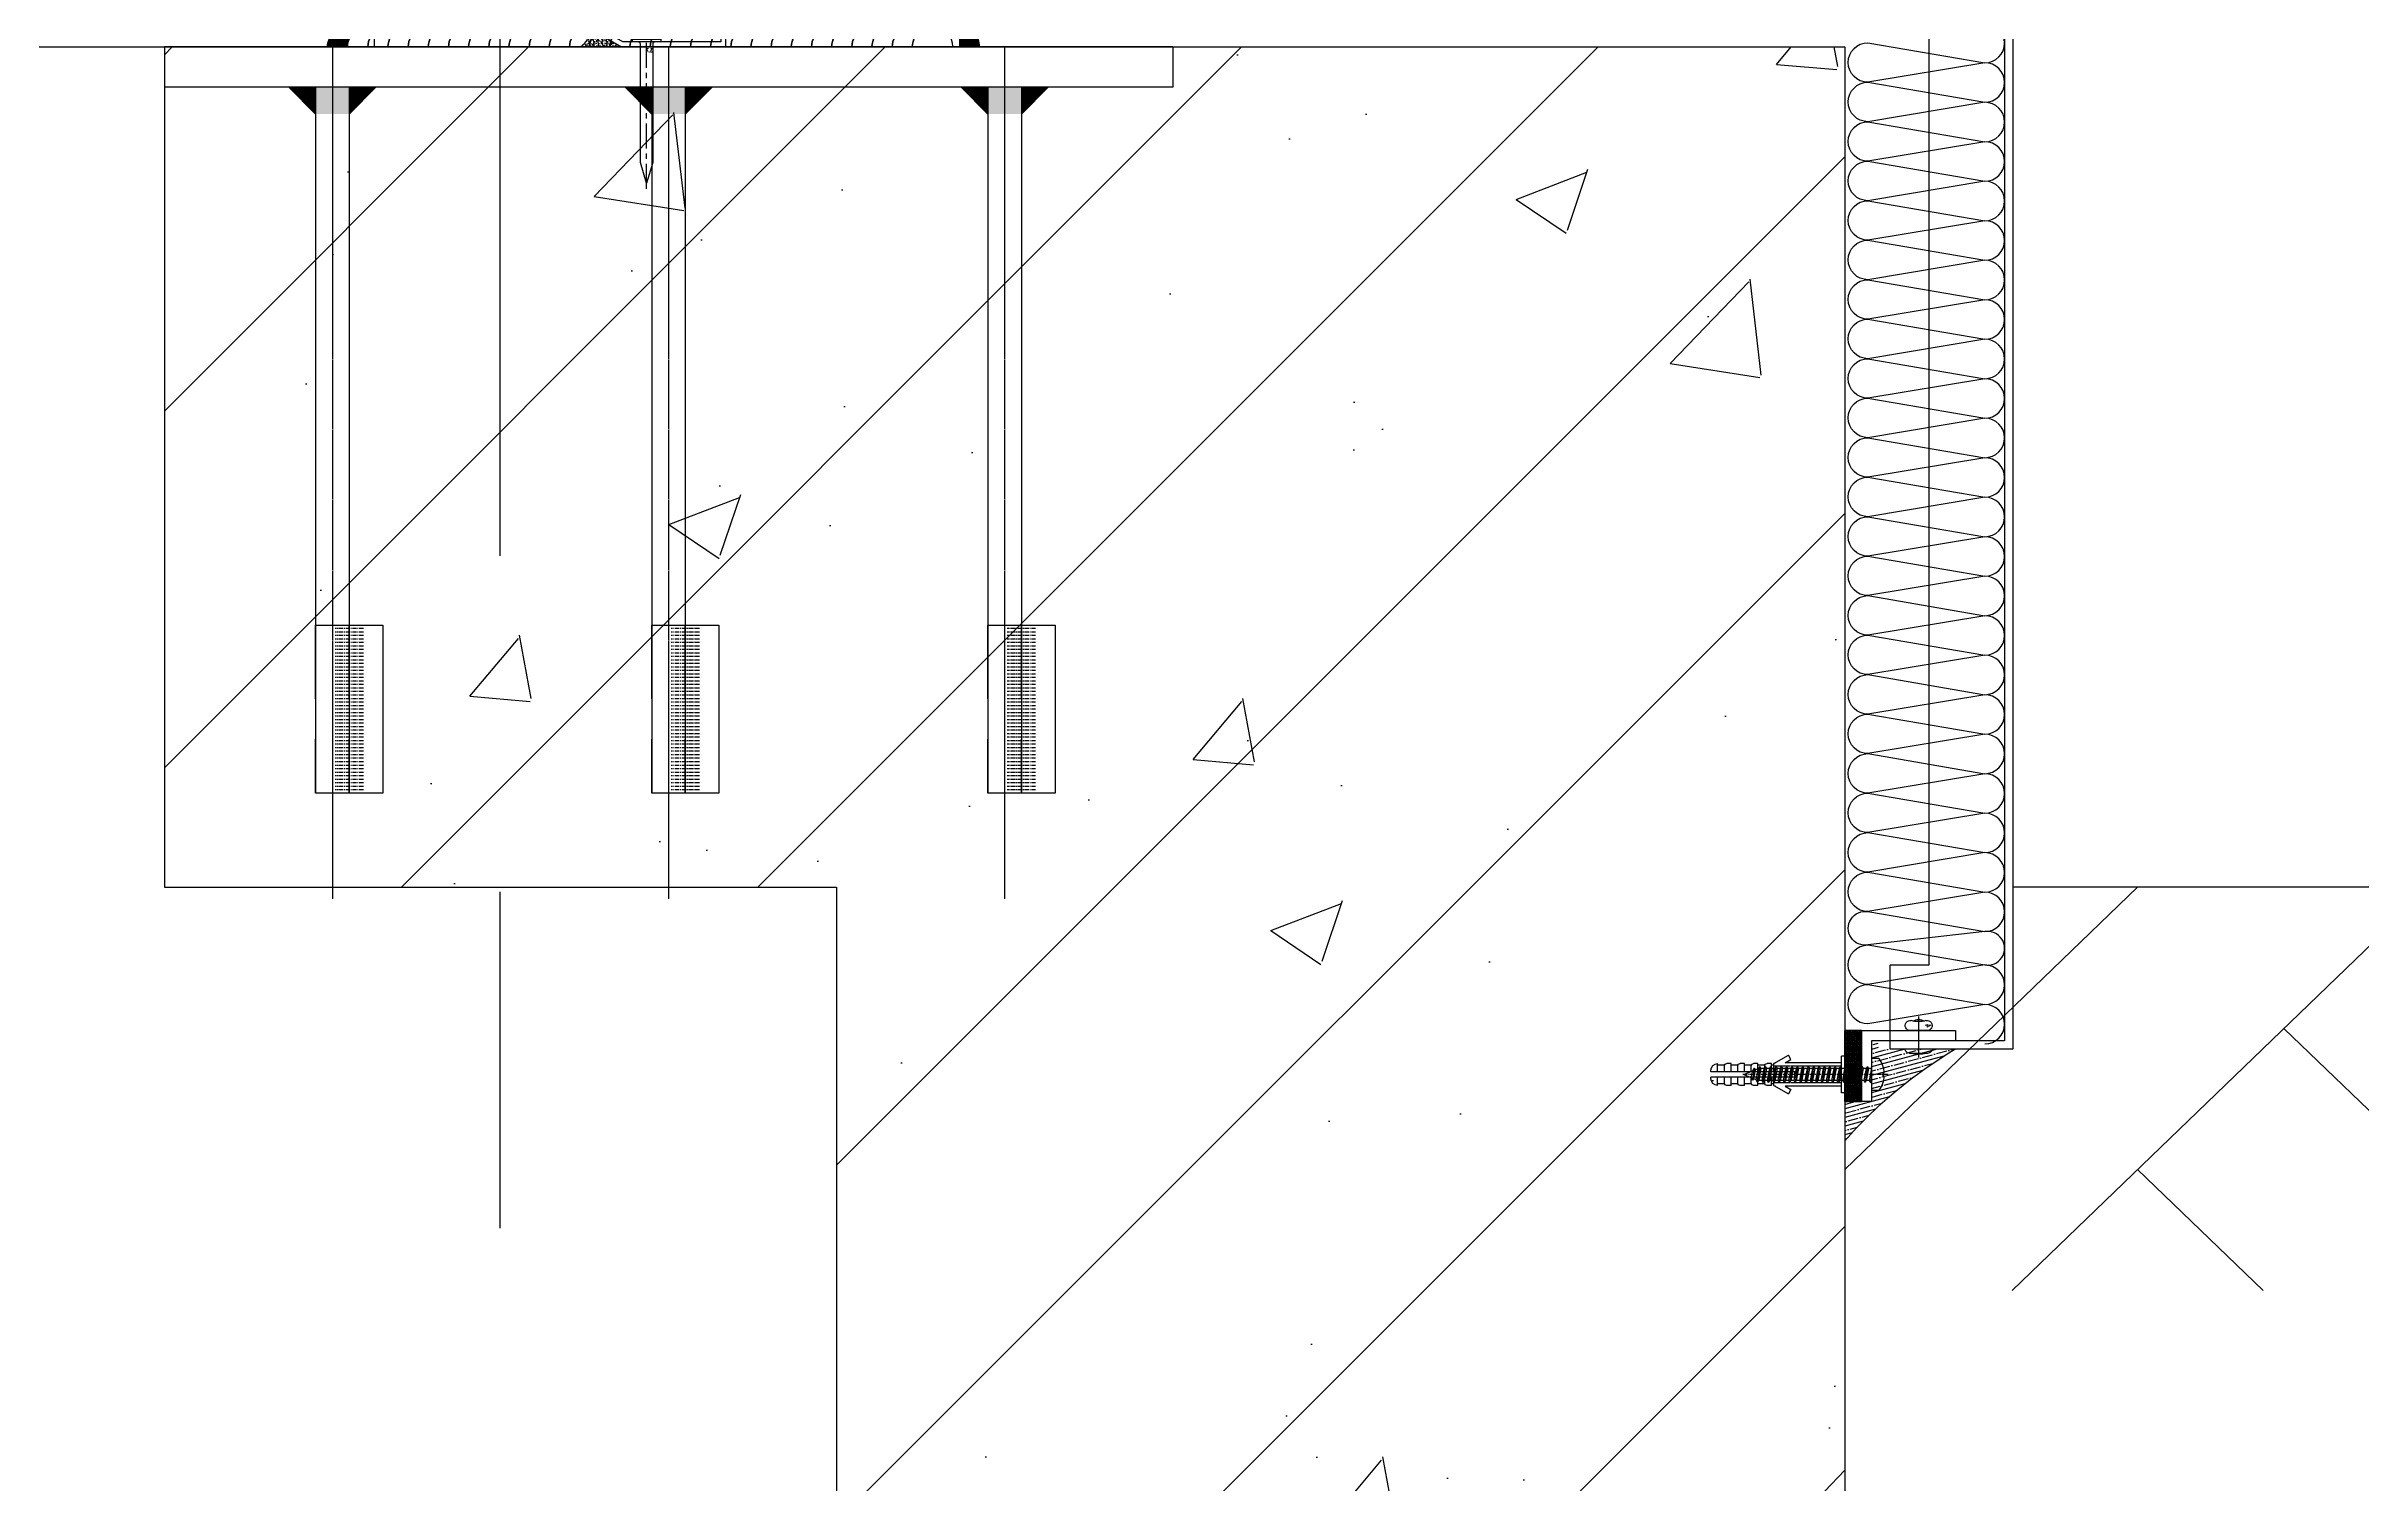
# Model space of a CAD drawing. Extents: x 220580 to 2027826, y -309201 to 71987.
# Drawn here: x 323368 to 324057, y -165757 to -165329 of the extents above; entities that cross this region are included whole.
import ezdxf
from ezdxf.enums import TextEntityAlignment as Align

# ---------------------------------------------------------------- set-up
doc = ezdxf.new("R2010")
doc.units = 0
for name, pattern in [('CENTER', [2, 1.25, -0.25, 0.25, -0.25]), ('ZN-CENTER', [2, 1.25, -0.25, 0.25, -0.25]), ('ZN-DASH', [0.35, 0.25, -0.1])]:
    doc.linetypes.add(name, pattern=pattern)
for name, color, linetype in [('!ZN1-填充-8', 8, 'Continuous'), ('!ZN1-文字-7', 7, 'Continuous'), ('!ZN3-玻璃幕墙-4', 4, 'Continuous'), ('!ZN3-铝板幕墙-3', 3, 'Continuous'), ('!ZN4-辅助材料-1', 1, 'Continuous'), ('!ZN4-配件-11', 11, 'Continuous'), ('!ZN5-钢材投影-40', 40, 'Continuous'), ('!ZN5-铝材投影-112', 112, 'Continuous'), ('!ZN6-虚线-8', 8, 'ZN-DASH'), ('!ZN6-轴线-1', 1, 'ZN-CENTER'), ('1 轴线 辅助线', 1, 'CENTER'), ('20剖面图$0$A-HATCH-2', 251, 'Continuous'), ('20剖面图$0$A-SFCE', 30, 'Continuous'), ('20剖面图$0$AS-COLN', 6, 'Continuous'), ('20剖面图$0$AS-WALL', 40, 'Continuous'), ('20剖面图$0$PUB_HATCH', 8, 'Continuous'), ('2钢材断面', 2, 'Continuous'), ('40钢材投影', 40, 'Continuous'), ('ALT_CEN-0-30', 1, 'CENTER'), ('DIM', 173, 'Continuous'), ('Fill', 8, 'Continuous'), ('焊缝', 8, 'Continuous')]:
    doc.layers.add(name, color=color, linetype=linetype)
doc.styles.add('DHTEXT-1', font='ROMANS.shx', dxfattribs={"width": 0.7, "bigfont": 'CHINESE.shx'})
doc.styles.add('FS', font='simplex.shx', dxfattribs={"width": 0.7, "height": 5, "bigfont": 'TSSDCHN.SHX'})
doc.dimstyles.new('ZN200', dxfattribs={"dimscale": 200, "dimtxt": 2.5, "dimasz": 1.5, "dimexe": 1, "dimexo": 2, "dimgap": 0.9, "dimtad": 1, "dimdec": 0, "dimdsep": 46, "dimtxsty": 'DHTEXT-1', "dimblk": 'ARCHTICK', "dimcen": 2.5, "dimclrd": 173, "dimclre": 173, "dimclrt": 7, "dimazin": 2, "dimtfac": 1, "dimtdec": 0, "dimtix": 1, "dimtmove": 2, "dimatfit": 3, "dimfxl": 0, "dimtolj": 1, "dimtzin": 0, "dimarcsym": 0})

# ---------------------------------------------------------------- blocks, each defined once
blk = doc.blocks.new('20剖面图$0$$LinePat$素土夯实')
at = {"color": 0}
for p, q in [((0, -210), (210, 0)), ((120, -300), (420, 0)), ((420, 0), (607.5, -187.5)), ((495, -300), (795, 0)), ((615, 0), (705, -90)), ((315, -105), (502.5, -292.5)), ((210, -210), (300, -300)), ((705, -300), (795, -210))]:
    blk.add_line(p, q, dxfattribs=at)
blk = doc.blocks.new('20240319170557')
at = {"layer": '!ZN1-填充-8'}
h = blk.add_hatch(color=252, dxfattribs=at)
h.dxf.hatch_style = 1
h.paths.add_polyline_path([(-105, 114.74), (-112.94, 114.74), (-105, 106.73)])
h = blk.add_hatch(color=252, dxfattribs=at)
h.dxf.hatch_style = 1
h.paths.add_polyline_path([(-95, 106.73), (-105, 106.73), (-105, 114.74), (-95, 114.74)])
h = blk.add_hatch(color=252, dxfattribs=at)
h.dxf.hatch_style = 1
h.paths.add_polyline_path([(-95, 114.74), (-87.06, 114.74), (-95, 106.73)])
h = blk.add_hatch(color=252, dxfattribs=at)
h.dxf.hatch_style = 1
h.paths.add_polyline_path([(-5, 114.74), (-12.94, 114.74), (-5, 106.73)])
h = blk.add_hatch(color=252, dxfattribs=at)
h.dxf.hatch_style = 1
h.paths.add_polyline_path([(5, 106.73), (-5, 106.73), (-5, 114.74), (5, 114.74)])
h = blk.add_hatch(color=252, dxfattribs=at)
h.dxf.hatch_style = 1
h.paths.add_polyline_path([(5, 114.74), (12.94, 114.74), (5, 106.73)])
h = blk.add_hatch(color=252, dxfattribs=at)
h.dxf.hatch_style = 1
h.paths.add_polyline_path([(95, 114.74), (87.06, 114.74), (95, 106.73)])
h = blk.add_hatch(color=252, dxfattribs=at)
h.dxf.hatch_style = 1
h.paths.add_polyline_path([(105, 106.73), (95, 106.73), (95, 114.74), (105, 114.74)])
h = blk.add_hatch(color=252, dxfattribs=at)
h.dxf.hatch_style = 1
h.paths.add_polyline_path([(105, 114.74), (112.94, 114.74), (105, 106.73)])
at = {"color": 8}
for p, q in [((-90.79, -46.3), (-99.21, -46.3)), ((-90.79, -47.34), (-99.21, -47.34)), ((9.21, -46.3), (0.79, -46.3)), ((9.21, -47.34), (0.79, -47.34)), ((109.21, -46.3), (100.79, -46.3)), ((109.21, -47.34), (100.79, -47.34)), ((-90.79, -48.38), (-99.21, -48.38)), ((-90.79, -49.43), (-99.21, -49.43)), ((-90.79, -50.47), (-99.21, -50.47)), ((-90.79, -51.51), (-99.21, -51.51)), ((-90.79, -51.51), (-99.21, -51.51)), ((-90.79, -52.56), (-99.21, -52.56)), ((-90.79, -53.6), (-99.21, -53.6)), ((-90.79, -54.64), (-99.21, -54.64)), ((9.21, -48.38), (0.79, -48.38)), ((9.21, -49.43), (0.79, -49.43)), ((9.21, -50.47), (0.79, -50.47)), ((9.21, -51.51), (0.79, -51.51)), ((9.21, -51.51), (0.79, -51.51)), ((9.21, -52.56), (0.79, -52.56)), ((9.21, -53.6), (0.79, -53.6)), ((9.21, -54.64), (0.79, -54.64)), ((109.21, -48.38), (100.79, -48.38)), ((109.21, -49.43), (100.79, -49.43)), ((109.21, -50.47), (100.79, -50.47)), ((109.21, -51.51), (100.79, -51.51)), ((109.21, -51.51), (100.79, -51.51)), ((109.21, -52.56), (100.79, -52.56)), ((109.21, -53.6), (100.79, -53.6)), ((109.21, -54.64), (100.79, -54.64)), ((-90.79, -55.69), (-99.21, -55.69)), ((-90.79, -56.73), (-99.21, -56.73)), ((-90.79, -57.78), (-99.21, -57.78)), ((-90.79, -58.82), (-99.21, -58.82)), ((-90.79, -59.86), (-99.21, -59.86)), ((-90.79, -60.91), (-99.21, -60.91)), ((-90.79, -61.95), (-99.21, -61.95)), ((-90.79, -61.95), (-99.21, -61.95)), ((9.21, -55.69), (0.79, -55.69)), ((9.21, -56.73), (0.79, -56.73)), ((9.21, -57.78), (0.79, -57.78)), ((9.21, -58.82), (0.79, -58.82)), ((9.21, -59.86), (0.79, -59.86)), ((9.21, -60.91), (0.79, -60.91)), ((9.21, -61.95), (0.79, -61.95)), ((9.21, -61.95), (0.79, -61.95)), ((109.21, -55.69), (100.79, -55.69)), ((109.21, -56.73), (100.79, -56.73)), ((109.21, -57.78), (100.79, -57.78)), ((109.21, -58.82), (100.79, -58.82)), ((109.21, -59.86), (100.79, -59.86)), ((109.21, -60.91), (100.79, -60.91)), ((109.21, -61.95), (100.79, -61.95)), ((109.21, -61.95), (100.79, -61.95)), ((-90.79, -62.99), (-99.21, -62.99)), ((-90.79, -64.04), (-99.21, -64.04)), ((-90.79, -65.08), (-99.21, -65.08)), ((-90.79, -66.12), (-99.21, -66.12)), ((-90.79, -67.17), (-99.21, -67.17)), ((-90.79, -68.21), (-99.21, -68.21)), ((9.21, -62.99), (0.79, -62.99)), ((9.21, -64.04), (0.79, -64.04)), ((9.21, -65.08), (0.79, -65.08)), ((9.21, -66.12), (0.79, -66.12)), ((9.21, -67.17), (0.79, -67.17)), ((9.21, -68.21), (0.79, -68.21)), ((109.21, -62.99), (100.79, -62.99)), ((109.21, -64.04), (100.79, -64.04)), ((109.21, -65.08), (100.79, -65.08)), ((109.21, -66.12), (100.79, -66.12)), ((109.21, -67.17), (100.79, -67.17)), ((109.21, -68.21), (100.79, -68.21)), ((-90.79, -69.26), (-99.21, -69.26)), ((-90.79, -70.3), (-99.21, -70.3)), ((-90.79, -71.34), (-99.21, -71.34)), ((-90.79, -72.39), (-99.21, -72.39)), ((-90.79, -73.43), (-99.21, -73.43)), ((-90.79, -74.47), (-99.21, -74.47)), ((-90.79, -75.52), (-99.21, -75.52)), ((9.21, -69.26), (0.79, -69.26)), ((9.21, -70.3), (0.79, -70.3)), ((9.21, -71.34), (0.79, -71.34)), ((9.21, -72.39), (0.79, -72.39)), ((9.21, -73.43), (0.79, -73.43)), ((9.21, -74.47), (0.79, -74.47)), ((9.21, -75.52), (0.79, -75.52)), ((109.21, -69.26), (100.79, -69.26)), ((109.21, -70.3), (100.79, -70.3)), ((109.21, -71.34), (100.79, -71.34)), ((109.21, -72.39), (100.79, -72.39)), ((109.21, -73.43), (100.79, -73.43)), ((109.21, -74.47), (100.79, -74.47)), ((109.21, -75.52), (100.79, -75.52)), ((-90.79, -76.56), (-99.21, -76.56)), ((-90.79, -77.61), (-99.21, -77.61)), ((-90.79, -78.65), (-99.21, -78.65)), ((-90.79, -79.69), (-99.21, -79.69)), ((-90.79, -80.74), (-99.21, -80.74)), ((-90.79, -81.78), (-99.21, -81.78)), ((9.21, -76.56), (0.79, -76.56)), ((9.21, -77.61), (0.79, -77.61)), ((9.21, -78.65), (0.79, -78.65)), ((9.21, -79.69), (0.79, -79.69)), ((9.21, -80.74), (0.79, -80.74)), ((9.21, -81.78), (0.79, -81.78)), ((109.21, -76.56), (100.79, -76.56)), ((109.21, -77.61), (100.79, -77.61)), ((109.21, -78.65), (100.79, -78.65)), ((109.21, -79.69), (100.79, -79.69)), ((109.21, -80.74), (100.79, -80.74)), ((109.21, -81.78), (100.79, -81.78)), ((-90.79, -82.82), (-99.21, -82.82)), ((-90.79, -83.87), (-99.21, -83.87)), ((-90.79, -84.91), (-99.21, -84.91)), ((-90.79, -85.95), (-99.21, -85.95)), ((-90.79, -87), (-99.21, -87)), ((-90.79, -88.04), (-99.21, -88.04)), ((-90.79, -89.09), (-99.21, -89.09)), ((9.21, -82.82), (0.79, -82.82)), ((9.21, -83.87), (0.79, -83.87)), ((9.21, -84.91), (0.79, -84.91)), ((9.21, -85.95), (0.79, -85.95)), ((9.21, -87), (0.79, -87)), ((9.21, -88.04), (0.79, -88.04)), ((9.21, -89.09), (0.79, -89.09)), ((109.21, -82.82), (100.79, -82.82)), ((109.21, -83.87), (100.79, -83.87)), ((109.21, -84.91), (100.79, -84.91)), ((109.21, -85.95), (100.79, -85.95)), ((109.21, -87), (100.79, -87)), ((109.21, -88.04), (100.79, -88.04)), ((109.21, -89.09), (100.79, -89.09)), ((-90.79, -90.13), (-99.21, -90.13)), ((-90.79, -91.17), (-99.21, -91.17)), ((-90.79, -92.22), (-99.21, -92.22)), ((-90.79, -93.26), (-99.21, -93.26)), ((-90.79, -94.3), (-99.21, -94.3)), ((9.21, -90.13), (0.79, -90.13)), ((9.21, -91.17), (0.79, -91.17)), ((9.21, -92.22), (0.79, -92.22)), ((9.21, -93.26), (0.79, -93.26)), ((9.21, -94.3), (0.79, -94.3)), ((109.21, -90.13), (100.79, -90.13)), ((109.21, -91.17), (100.79, -91.17)), ((109.21, -92.22), (100.79, -92.22)), ((109.21, -93.26), (100.79, -93.26)), ((109.21, -94.3), (100.79, -94.3))]:
    blk.add_line(p, q, dxfattribs=at)
at = {"layer": '2钢材断面'}
for p, q in [((-150, 126.74), (-150, 114.74)), ((150, 126.74), (-150, 126.74)), ((150, 126.74), (150, 114.74)), ((-94, 114.74), (-150, 114.74)), ((94, 114.74), (-94, 114.74)), ((150, 114.74), (94, 114.74))]:
    blk.add_line(p, q, dxfattribs=at)
at = {"layer": '40钢材投影'}
for p, q in [((-105, 106.73), (-112.94, 114.74)), ((-105, 114.74), (-105, -95.26)), ((-95, 114.74), (-95, -95.26)), ((-95, 106.73), (-87.06, 114.74)), ((-5, 106.73), (-12.94, 114.74)), ((-5, 114.74), (-5, -95.26)), ((5, 114.74), (5, -95.26)), ((5, 106.73), (12.94, 114.74)), ((95, 106.73), (87.06, 114.74)), ((95, 114.74), (95, -95.26)), ((105, 114.74), (105, -95.26)), ((105, 106.73), (112.94, 114.74)), ((-95, -95.26), (-105, -95.26)), ((5, -95.26), (-5, -95.26)), ((105, -95.26), (95, -95.26))]:
    blk.add_line(p, q, dxfattribs=at)
for points in [[(-105, -67.26), (-105, -45.26), (-95, -45.26), (-95, -95.26), (-105, -95.26), (-105, -79.26)], [(-95, -67.26), (-95, -45.26), (-85, -45.26), (-85, -95.26), (-95, -95.26), (-95, -79.26)], [(-5, -67.26), (-5, -45.26), (5, -45.26), (5, -95.26), (-5, -95.26), (-5, -79.26)], [(5, -67.26), (5, -45.26), (15, -45.26), (15, -95.26), (5, -95.26), (5, -79.26)], [(95, -67.26), (95, -45.26), (105, -45.26), (105, -95.26), (95, -95.26), (95, -79.26)], [(105, -67.26), (105, -45.26), (115, -45.26), (115, -95.26), (105, -95.26), (105, -79.26)]]:
    blk.add_lwpolyline(points, dxfattribs=at)
at = {"layer": 'ALT_CEN-0-30', "ltscale": 0.3}
for p, q in [((-100, 126.74), (-100, -126.74)), ((0, 126.74), (0, -126.74)), ((100, 126.74), (100, -126.74))]:
    blk.add_line(p, q, dxfattribs=at)
blk = doc.blocks.new('20180403.16475379')
at = {"layer": '!ZN1-填充-8', "ltscale": 2}
blk.add_hatch(color=8, dxfattribs=at).paths.add_polyline_path([(0, -6), (0, 0), (6, 0, -0.414214)])
blk.add_lwpolyline([(0, 0), (0, -6, 0.414214), (6, 0)], format="xyb", dxfattribs=at)
blk = doc.blocks.new('20250825101552')
at = {"layer": '!ZN5-钢材投影-40', "ltscale": 1000}
for p, q in [((9, 0), (9, -20)), ((191, 0), (191, -20))]:
    blk.add_line(p, q, dxfattribs=at)
at = {"layer": '!ZN6-虚线-8', "color": 8, "linetype": 'ZN-DASH', "ltscale": 70}
for p, q in [((9, 0), (9, 200)), ((9, 200), (191, 200)), ((17, -20), (17, 200)), ((183, 200), (183, -20)), ((191, 200), (191, 0))]:
    blk.add_line(p, q, dxfattribs=at)
at = {"layer": '焊缝', "ltscale": 1000, "elevation": 0}
blk.add_lwpolyline([(9, -20, -0.57735), (18, -14.8, 0.267949), (15, -20, -0.57735), (24, -14.8, 0.267949), (21, -20, -0.57735), (30, -14.8, 0.267949), (27, -20, -0.57735), (36, -14.8, 0.267949), (33, -20, -0.57735), (42, -14.8, 0.267949), (39, -20, -0.57735), (48, -14.8, 0.267949), (45, -20, -0.57735), (54, -14.8, 0.267949), (51, -20, -0.57735), (60, -14.8, 0.267949), (57, -20, -0.57735), (66, -14.8, 0.267949), (63, -20, -0.57735), (72, -14.8, 0.267949), (69, -20, -0.57735), (78, -14.8, 0.267949), (75, -20, -0.57735), (84, -14.8, 0.267949), (81, -20, -0.57735), (90, -14.8, 0.267949), (87, -20, -0.57735), (96, -14.8, 0.267949), (93, -20, -0.57735), (102, -14.8, 0.267949), (99, -20, -0.57735), (108, -14.8, 0.267949), (105, -20, -0.57735), (114, -14.8, 0.267949), (111, -20, -0.57735), (120, -14.8, 0.267949), (117, -20, -0.57735), (126, -14.8, 0.267949), (123, -20, -0.57735), (132, -14.8, 0.267949), (129, -20, -0.57735), (138, -14.8, 0.267949), (135, -20, -0.57735), (144, -14.8, 0.267949), (141, -20, -0.57735), (150, -14.8, 0.267949), (147, -20, -0.57735), (156, -14.8, 0.267949), (153, -20, -0.57735), (162, -14.8, 0.267949), (159, -20, -0.57735), (168, -14.8, 0.267949), (165, -20, -0.57735), (174, -14.8, 0.267949), (171, -20, -0.57735), (180, -14.8, 0.267949), (177, -20, -1), (189, -20, -1)], format="xyb", dxfattribs=at)
at = {"layer": '!ZN3-玻璃幕墙-4', "xscale": -1, "rotation": 270}
blk.add_blockref('20180403.16475379', (9, -20), dxfattribs=at)
at = {"layer": '!ZN3-玻璃幕墙-4', "rotation": 90}
blk.add_blockref('20180403.16475379', (191, -20), dxfattribs=at)
blk = doc.blocks.new('*U1916')
at = {"color": 0, "linetype": 'ZN-CENTER', "ltscale": 6}
blk.add_line((43.76, 0), (-2.33, 0), dxfattribs=at)
at = {"linetype": 'ByBlock', "ltscale": 10}
for p, q in [((-1.1, 2.28), (-1.1, -2.28)), ((-0.95, 2.33), (-0.95, -2.33)), ((-0.8, 4.2), (-0.8, -4.2)), ((0, 4.2), (-0.8, 4.2)), ((0, -4.2), (0, 4.2)), ((-0.8, -4.2), (0, -4.2))]:
    blk.add_line(p, q, dxfattribs=at)
blk.add_lwpolyline([(0, -2.52, -0.414214), (0.67, -1.85), (35.87, -1.85), (42, 0), (35.87, 1.85), (0.67, 1.85, -0.414214), (0, 2.52)], format="xyb", dxfattribs=at)
for centre, start, end in [((-1.12, 2.61), 272.99512, 344.36651), ((-1.12, -2.61), 15.63349, 87.00488)]:
    blk.add_arc(centre, 0.329, start, end, dxfattribs=at)
at = {"layer": 'Defpoints', "color": 0, "ltscale": 10, "style": 'DHTEXT-1', "width": 0.7}
blk.add_text('3.7', height=1.125, rotation=90, dxfattribs=at).set_placement((3.09, -0.93), align=Align.CENTER)
blk = doc.blocks.new('*U1765')
at = {"layer": '!ZN1-填充-8'}
h = blk.add_hatch(dxfattribs=at)
h.set_pattern_fill('AR-SAND', color=256, scale=0.5, angle=180, style=0)
h.set_pattern_definition([(217.5, (-3496.6374, 21478.8114), (0.03149668, -0.963411885), [0, -0.76, 0, -0.85, 0, -0.8125]), (187.5, (-3496.6374, 21478.8114), (-0.88488835, -1.41107303), [0, -0.41, 0, -0.685, 0, -0.2625]), (147.5, (-3496.0224, 21478.8114), (-1.55707093, -0.002829527), [0, -0.25, 0, -0.9, 0, -1.175]), (137.5, (-3496.0224, 21478.8114), (-1.5030633, -0.43883778), [0, -0.125, 0, -0.59, 0, -0.675])])
edge = h.paths.add_edge_path()
edge.add_line((0, 42.31), (0, 31.06))
edge.add_line((0, 31.06), (5.16, 40))
edge.add_ellipse((6.64, 50.23), major_axis=(-7.31, 7.31), ratio=1, start_angle=95.03073, end_angle=126.77179, ccw=False)
at = {"layer": '!ZN1-填充-8', "ltscale": 0.1}
h = blk.add_hatch(dxfattribs=at)
h.set_pattern_fill('ANSI36', color=256, style=0)
h.set_pattern_definition([(45, (-3543.0694, 21478.8114), (0.84189901, 3.08696304), [3.96875, -0.79375, 0, -0.79375])])
edge = h.paths.add_edge_path()
edge.add_line((25, 1.5), (25, -2.6))
edge.add_line((25, -2.6), (30, -2.6))
edge.add_line((30, -2.6), (30, 1.5))
edge.add_arc((27.5, 6.27), 5.38, 242.3296, 297.6704, ccw=False)
at = {"layer": '!ZN4-辅助材料-1', "ltscale": 4}
blk.add_lwpolyline([(5.16, 40), (0, 31.06), (0, 31.06), (0, 43.27, 0.198373), (5.16, 40)], format="xyb", dxfattribs=at)
at = {"layer": '!ZN4-辅助材料-1'}
blk.add_lwpolyline([(25, -2.6), (25, -8.5), (30, -8.5), (30, -2.6)], close=True, dxfattribs=at)
at = {"layer": '!ZN4-辅助材料-1', "color": 8}
for points in [[(25, -2.6), (30, -8.5)], [(30, -2.6), (25, -8.5)]]:
    blk.add_lwpolyline(points, dxfattribs=at)
at = {"layer": '!ZN4-辅助材料-1', "color": 1, "ltscale": 0.1}
blk.add_arc((27.5, 6.27), 5.38, 242.3296, 297.6704, dxfattribs=at)
at = {"ltscale": 20}
blk.add_lwpolyline([(25, -8.5), (25, 1.5), (1.5, 1.5), (1.5, 30.66), (6.46, 39.25), (5.16, 40), (0, 31.06), (0, 0), (23.5, 0), (23.5, -8.5)], close=True, dxfattribs=at)
at = {"layer": '!ZN4-配件-11', "color": 1, "extrusion": (0, 0, -1), "zscale": -1}
blk.add_blockref('*U1916', (-1.5, 23.56), dxfattribs=at)
blk = doc.blocks.new('*U156')
at = {"layer": '!ZN4-配件-11', "ltscale": 2}
for p, q in [((-0.2, -2.8), (-0.2, 2.8)), ((1, 4), (1, -4)), ((6.5, 2.5), (6.5, -2.5))]:
    blk.add_line(p, q, dxfattribs=at)
for centre, radius, start, end in [((6.63, 0), 7.18, 162.14629, 197.85371), ((1, 2.8), 1.2, 90, 180), ((8, 2.5), 1.5, 348.44804, 180), ((17.17, 0), 8, 164.33085, 195.66915), ((7.19, 0), 2.67, 323.22662, 36.78433), ((1, -2.8), 1.2, 180, 270), ((8, -2.5), 1.5, 180, 11.55196)]:
    blk.add_arc(centre, radius, start, end, dxfattribs=at)
at = {"layer": '!ZN6-轴线-1', "ltscale": 0.2}
blk.add_line((10.66, 0), (-1.45, 0), dxfattribs=at)
at = {"layer": '!ZN4-配件-11', "ltscale": 2, "style": 'FS', "width": 0.8}
blk.add_text('4', height=1.73, dxfattribs=at).set_placement((7.95, 2.85), align=Align.MIDDLE)
blk = doc.blocks.new('塑料胀栓-套')
at = {"layer": '!ZN4-配件-11'}
for p, q in [((-1, -5.5), (-1, 5.5)), ((-1, 5.5), (0, 5.5)), ((0, -5.5), (0, 5.5)), ((0, 3.5), (16.68, 3.5)), ((13.8, 0.8), (38.8, 0.8)), ((13.8, -0.8), (13.8, 0.8)), ((15.01, 4.46), (15.76, 5.76)), ((16.68, 3.5), (15.01, 4.46)), ((20.09, 3.26), (15.76, 5.76)), ((19.95, 3.37), (20.08, 3.25)), ((20.08, 0.8), (20.08, 3.25)), ((20.08, 2.8), (20.8, 2.8)), ((20.8, 0.8), (20.8, 3.25)), ((20.8, 3.25), (22.1, 3.25)), ((22.8, 2.8), (24.8, 2.8)), ((22.8, 0.8), (22.8, 2.55)), ((24.8, 0.8), (24.8, 3.25)), ((24.8, 3.25), (26.1, 3.25)), ((26.8, 2.8), (28.8, 2.8)), ((26.8, 0.8), (26.8, 2.55)), ((28.8, 0.8), (28.8, 3.25)), ((28.8, 3.25), (30.1, 3.25)), ((30.8, 2.8), (32.8, 2.8)), ((30.8, 0.8), (30.8, 2.55)), ((32.8, 0.8), (32.8, 3.25)), ((32.8, 3.25), (34.1, 3.25)), ((34.8, 2.8), (36.8, 2.8)), ((34.8, 0.8), (34.8, 2.55)), ((36.8, 0.8), (36.8, 3.25)), ((36.8, 3.25), (36.8, 3.25)), ((38.8, 0.8), (38.8, 1.25)), ((-1, -5.5), (0, -5.5)), ((0, -3.5), (16.68, -3.5)), ((13.8, -0.8), (38.8, -0.8)), ((16.68, -3.5), (15.01, -4.46)), ((15.01, -4.46), (15.76, -5.76)), ((20.09, -3.26), (15.76, -5.76)), ((19.95, -3.37), (20.08, -3.25)), ((20.08, -3.25), (20.08, -0.8)), ((20.08, -2.8), (20.8, -2.8)), ((20.8, -3.25), (20.8, -0.8)), ((20.8, -3.25), (22.1, -3.25)), ((22.8, -2.55), (22.8, -0.8)), ((22.8, -2.8), (24.8, -2.8)), ((24.8, -3.25), (24.8, -0.8)), ((24.8, -3.25), (26.1, -3.25)), ((26.8, -2.55), (26.8, -0.8)), ((26.8, -2.8), (28.8, -2.8)), ((28.8, -3.25), (28.8, -0.8)), ((28.8, -3.25), (30.1, -3.25)), ((30.8, -2.55), (30.8, -0.8)), ((30.8, -2.8), (32.8, -2.8)), ((32.8, -3.25), (32.8, -0.8)), ((32.8, -3.25), (34.1, -3.25)), ((34.8, -2.55), (34.8, -0.8)), ((34.8, -2.8), (36.8, -2.8)), ((36.8, -3.25), (36.8, -0.8)), ((36.8, -3.25), (36.8, -3.25)), ((38.8, -1.25), (38.8, -0.8))]:
    blk.add_line(p, q, dxfattribs=at)
for centre, radius, start, end in [((19.61, 3), 0.5, 47.43291, 90), ((22.1, 2.55), 0.7, 0, 90), ((26.1, 2.55), 0.7, 0, 90), ((30.1, 2.55), 0.7, 0, 90), ((34.1, 2.55), 0.7, 0, 90), ((36.8, 1.25), 2, 0, 90), ((19.61, -3), 0.5, 270, 312.56709), ((22.1, -2.55), 0.7, 270, 0), ((26.1, -2.55), 0.7, 270, 0), ((30.1, -2.55), 0.7, 270, 0), ((34.1, -2.55), 0.7, 270, 0), ((36.8, -1.25), 2, 270, 0)]:
    blk.add_arc(centre, radius, start, end, dxfattribs=at)
at = {"layer": '!ZN6-虚线-8', "ltscale": 0.5}
for p, q in [((0, 2.5), (20.08, 2.5)), ((0, -2.5), (20.08, -2.5))]:
    blk.add_line(p, q, dxfattribs=at)
blk = doc.blocks.new('盘头ST4.8×38')
at = {"layer": '!ZN4-配件-11'}
for p, q in [((-3.69, 0.4), (-3.3, 0.4)), ((-3.3, 0.4), (-3.3, -0.4)), ((-2.14, 4.75), (0, 4.75)), ((0, 4.75), (0, 1.99)), ((0, 1.99), (0, -2.6)), ((0, 1.87), (0.69, -1.79)), ((0, 0), (0.34, -2.4)), ((0.2, 1.79), (0.91, 1.79)), ((1.26, 2.4), (0.91, 1.79)), ((0.91, 1.79), (1.59, -1.79)), ((1.26, 2.4), (1.94, -2.4)), ((1.26, 2.4), (1.61, 1.79)), ((1.61, 1.79), (2.29, -1.79)), ((1.61, 1.79), (2.51, 1.79)), ((2.86, 2.4), (2.51, 1.79)), ((2.51, 1.79), (3.19, -1.79)), ((2.86, 2.4), (3.54, -2.4)), ((2.86, 2.4), (3.21, 1.79)), ((3.21, 1.79), (4.11, 1.79)), ((3.21, 1.79), (3.89, -1.79)), ((4.46, 2.4), (4.11, 1.79)), ((4.11, 1.79), (4.79, -1.79)), ((4.46, 2.4), (5.14, -2.4)), ((4.46, 2.4), (4.81, 1.79)), ((4.81, 1.79), (5.49, -1.79)), ((4.81, 1.79), (5.71, 1.79)), ((6.06, 2.4), (5.71, 1.79)), ((5.71, 1.79), (6.39, -1.79)), ((6.06, 2.4), (6.74, -2.4)), ((6.06, 2.4), (6.41, 1.79)), ((6.41, 1.79), (7.09, -1.79)), ((6.41, 1.79), (7.31, 1.79)), ((7.66, 2.4), (7.31, 1.79)), ((7.31, 1.79), (7.99, -1.79)), ((7.66, 2.4), (8.34, -2.4)), ((7.66, 2.4), (8.01, 1.79)), ((8.01, 1.79), (8.69, -1.79)), ((8.01, 1.79), (8.91, 1.79)), ((9.26, 2.4), (8.91, 1.79)), ((8.91, 1.79), (9.59, -1.79)), ((9.26, 2.4), (9.94, -2.4)), ((9.26, 2.4), (9.61, 1.79)), ((9.61, 1.79), (10.29, -1.79)), ((9.61, 1.79), (10.51, 1.79)), ((10.86, 2.4), (10.51, 1.79)), ((10.51, 1.79), (11.19, -1.79)), ((10.86, 2.4), (11.54, -2.4)), ((10.86, 2.4), (11.21, 1.79)), ((11.21, 1.79), (12.11, 1.79)), ((11.21, 1.79), (11.89, -1.79)), ((12.46, 2.4), (12.11, 1.79)), ((12.11, 1.79), (12.79, -1.79)), ((12.46, 2.4), (13.14, -2.4)), ((12.46, 2.4), (12.81, 1.79)), ((12.81, 1.79), (13.49, -1.79)), ((12.81, 1.79), (13.71, 1.79)), ((14.06, 2.4), (13.71, 1.79)), ((13.71, 1.79), (14.39, -1.79)), ((14.06, 2.4), (14.74, -2.4)), ((14.06, 2.4), (14.41, 1.79)), ((14.41, 1.79), (15.09, -1.79)), ((14.41, 1.79), (15.31, 1.79)), ((15.66, 2.4), (15.31, 1.79)), ((15.31, 1.79), (15.99, -1.79)), ((15.66, 2.4), (16.34, -2.4)), ((15.66, 2.4), (16.01, 1.79)), ((16.01, 1.79), (16.69, -1.79)), ((16.01, 1.79), (16.91, 1.79)), ((17.26, 2.4), (16.91, 1.79)), ((16.91, 1.79), (17.59, -1.79)), ((17.26, 2.4), (17.94, -2.4)), ((17.26, 2.4), (17.61, 1.79)), ((17.61, 1.79), (18.29, -1.79)), ((17.61, 1.79), (18.51, 1.79)), ((18.86, 2.4), (18.51, 1.79)), ((18.51, 1.79), (19.19, -1.79)), ((18.86, 2.4), (19.54, -2.4)), ((18.86, 2.4), (19.21, 1.79)), ((19.21, 1.79), (20.11, 1.79)), ((19.21, 1.79), (19.89, -1.79)), ((20.46, 2.4), (20.11, 1.79)), ((20.11, 1.79), (20.79, -1.79)), ((20.46, 2.4), (21.14, -2.4)), ((20.46, 2.4), (20.81, 1.79)), ((20.81, 1.79), (21.49, -1.79)), ((20.81, 1.79), (21.71, 1.79)), ((22.06, 2.4), (21.71, 1.79)), ((21.71, 1.79), (22.39, -1.79)), ((22.06, 2.4), (22.74, -2.4)), ((22.06, 2.4), (22.41, 1.79)), ((22.41, 1.79), (23.09, -1.79)), ((22.41, 1.79), (23.31, 1.79)), ((23.66, 2.4), (23.31, 1.79)), ((23.31, 1.79), (23.99, -1.79)), ((23.66, 2.4), (24.34, -2.4)), ((23.66, 2.4), (24.01, 1.79)), ((24.01, 1.79), (24.69, -1.79)), ((24.01, 1.79), (24.91, 1.79)), ((25.26, 2.4), (24.91, 1.79)), ((24.91, 1.79), (25.59, -1.79)), ((25.26, 2.4), (25.94, -2.4)), ((25.26, 2.4), (25.61, 1.79)), ((25.61, 1.79), (26.29, -1.79)), ((25.61, 1.79), (26.51, 1.79)), ((26.86, 2.4), (26.51, 1.79)), ((26.51, 1.79), (27.19, -1.79)), ((26.86, 2.4), (27.54, -2.4)), ((26.86, 2.4), (27.21, 1.79)), ((27.21, 1.79), (27.89, -1.79)), ((27.21, 1.79), (28.11, 1.79)), ((28.46, 2.4), (28.11, 1.79)), ((28.11, 1.79), (28.79, -1.79)), ((28.46, 2.4), (29.14, -2.4)), ((28.46, 2.4), (28.81, 1.79)), ((28.81, 1.79), (29.49, -1.79)), ((28.81, 1.79), (29.71, 1.79)), ((30.06, 2.4), (29.71, 1.79)), ((29.71, 1.79), (30.39, -1.79)), ((30.06, 2.4), (30.74, -2.4)), ((30.06, 2.4), (30.41, 1.79)), ((30.41, 1.79), (31.09, -1.79)), ((30.41, 1.79), (31.31, 1.79)), ((31.66, 2.4), (31.31, 1.79)), ((31.31, 1.79), (31.99, -1.79)), ((31.66, 2.4), (32.34, -2.4)), ((31.66, 2.4), (32.01, 1.79)), ((32.01, 1.79), (32.69, -1.79)), ((32.01, 1.79), (32.91, 1.79)), ((33.26, 2.4), (32.91, 1.79)), ((32.91, 1.79), (33.59, -1.79)), ((33.26, 2.4), (33.93, -2.35)), ((33.26, 2.4), (33.61, 1.79)), ((33.61, 1.79), (34.43, -1.48)), ((33.61, 1.79), (33.68, 1.79)), ((34.62, 1.4), (33.68, 1.79)), ((34.93, 1.93), (34.62, 1.4)), ((34.62, 1.4), (35.13, -1.19)), ((34.93, 1.93), (35.44, -1.72)), ((34.93, 1.93), (35.43, 1.06)), ((38, 0), (35.43, 1.06)), ((35.43, 1.06), (35.94, -0.85)), ((-3.69, -0.4), (-3.3, -0.4)), ((-2.14, -4.75), (0, -4.75)), ((0, -2.6), (0, -4.75)), ((0.2, -2.4), (0.34, -2.4)), ((0.69, -1.79), (0.34, -2.4)), ((0.69, -1.79), (1.59, -1.79)), ((1.59, -1.79), (1.94, -2.4)), ((2.29, -1.79), (1.94, -2.4)), ((2.29, -1.79), (3.19, -1.79)), ((3.19, -1.79), (3.54, -2.4)), ((3.89, -1.79), (3.54, -2.4)), ((3.89, -1.79), (4.79, -1.79)), ((4.79, -1.79), (5.14, -2.4)), ((5.49, -1.79), (5.14, -2.4)), ((5.49, -1.79), (6.39, -1.79)), ((6.39, -1.79), (6.74, -2.4)), ((7.09, -1.79), (6.74, -2.4)), ((7.09, -1.79), (7.99, -1.79)), ((7.99, -1.79), (8.34, -2.4)), ((8.69, -1.79), (8.34, -2.4)), ((8.69, -1.79), (9.59, -1.79)), ((9.59, -1.79), (9.94, -2.4)), ((10.29, -1.79), (9.94, -2.4)), ((10.29, -1.79), (11.19, -1.79)), ((11.19, -1.79), (11.54, -2.4)), ((11.89, -1.79), (11.54, -2.4)), ((11.89, -1.79), (12.79, -1.79)), ((12.79, -1.79), (13.14, -2.4)), ((13.49, -1.79), (13.14, -2.4)), ((13.49, -1.79), (14.39, -1.79)), ((14.39, -1.79), (14.74, -2.4)), ((15.09, -1.79), (14.74, -2.4)), ((15.09, -1.79), (15.99, -1.79)), ((15.99, -1.79), (16.34, -2.4)), ((16.69, -1.79), (16.34, -2.4)), ((16.69, -1.79), (17.59, -1.79)), ((17.59, -1.79), (17.94, -2.4)), ((18.29, -1.79), (17.94, -2.4)), ((18.29, -1.79), (19.19, -1.79)), ((19.19, -1.79), (19.54, -2.4)), ((19.89, -1.79), (19.54, -2.4)), ((19.89, -1.79), (20.79, -1.79)), ((20.79, -1.79), (21.14, -2.4)), ((21.49, -1.79), (21.14, -2.4)), ((21.49, -1.79), (22.39, -1.79)), ((22.39, -1.79), (22.74, -2.4)), ((23.09, -1.79), (22.74, -2.4)), ((23.09, -1.79), (23.99, -1.79)), ((23.99, -1.79), (24.34, -2.4)), ((24.69, -1.79), (24.34, -2.4)), ((24.69, -1.79), (25.59, -1.79)), ((25.59, -1.79), (25.94, -2.4)), ((26.29, -1.79), (25.94, -2.4)), ((26.29, -1.79), (27.19, -1.79)), ((27.19, -1.79), (27.54, -2.4)), ((27.89, -1.79), (27.54, -2.4)), ((27.89, -1.79), (28.79, -1.79)), ((28.79, -1.79), (29.14, -2.4)), ((29.49, -1.79), (29.14, -2.4)), ((29.49, -1.79), (30.39, -1.79)), ((30.39, -1.79), (30.74, -2.4)), ((31.09, -1.79), (30.74, -2.4)), ((31.09, -1.79), (31.99, -1.79)), ((31.99, -1.79), (32.34, -2.4)), ((32.69, -1.79), (32.34, -2.4)), ((32.69, -1.79), (33.61, -1.79)), ((33.61, -1.79), (33.93, -2.35)), ((34.43, -1.48), (33.93, -2.35)), ((35.13, -1.19), (34.43, -1.48)), ((35.13, -1.19), (35.44, -1.72)), ((35.94, -0.85), (35.44, -1.72)), ((38, 0), (35.94, -0.85))]:
    blk.add_line(p, q, dxfattribs=at)
for centre, radius, start, end in [((4.3, 0), 8, 143.57643, 177.13402), ((0.2, 1.99), 0.2, 180, 270), ((4.3, 0), 8, 182.86598, 216.42357), ((0.2, -2.6), 0.2, 90, 180)]:
    blk.add_arc(centre, radius, start, end, dxfattribs=at)
at = {"layer": '!ZN6-轴线-1'}
blk.add_line((-4.91, 0), (38.44, 0), dxfattribs=at)
blk = doc.blocks.new('*U161')
at = {"layer": '!ZN4-配件-11'}
for name, p in [('盘头ST4.8×38', (-8, 0)), ('塑料胀栓-套', (1, 0))]:
    blk.add_blockref(name, p, dxfattribs=at)
blk = doc.blocks.new('20210422110448')
at = {"layer": '!ZN1-填充-8'}
h = blk.add_hatch(dxfattribs=at)
h.set_pattern_fill('ANSI35', color=256, scale=10, angle=-60, style=0)
h.set_pattern_definition([(345, (-31053.6934, 55056.7417), (0.64704761, 2.41481457), []), (345, (-31052.8095, 55055.2108), (0.64704761, 2.41481457), [3.125, -0.625, 0, -0.625])])
edge = h.paths.add_edge_path()
edge.add_arc((104.09, 123.94), 138.7, 221.37297, 239.07719)
edge.add_line((32.81, 4.95), (10, 4.95))
edge.add_line((10, 4.95), (10, 2.45))
edge.add_line((10, 2.45), (8, 2.45))
edge.add_line((8, 2.45), (8, 20.5))
edge.add_line((8, 20.5), (0, 20.5))
edge.add_line((0, 20.5), (0, 32.27))
h = blk.add_hatch(dxfattribs=at)
h.set_pattern_fill('NET3', color=256, scale=0.2, style=0)
h.set_pattern_definition([(9e-15, (-31.65477, 58.37044), (6e-16, 0.635), []), (60, (-31.65477, 58.37044), (-0.549926, 0.3175), []), (120, (-31.65477, 58.37044), (-0.549926, -0.3175), [])])
h.paths.add_polyline_path([(5, 20.5), (0, 20.5), (0, -0.55), (5, -0.55)])
blk.add_lwpolyline([(5, 20.5), (0, 20.5), (0, -0.55), (5, -0.55)], close=True, dxfattribs=at)
blk.add_lwpolyline([(5, 20.5), (0, 20.5), (0, -0.55), (5, -0.55)], close=True, dxfattribs=at)
at = {"layer": '!ZN4-辅助材料-1', "ltscale": 5}
blk.add_lwpolyline([(5, -0.55), (0, -0.55), (0, 20.5), (5, 20.5)], close=True, dxfattribs=at)
at = {"layer": '!ZN4-辅助材料-1'}
blk.add_arc((104.08, 123.94), 138.7, 221.37269, 239.0773, dxfattribs=at)
at = {"layer": '!ZN5-铝材投影-112'}
blk.add_lwpolyline([(5, 20.5), (5, -0.55), (33, -0.55), (33, 2.45), (8, 2.45), (8, 20.5), (5, 20.5)], dxfattribs=at)
at = {"layer": '!ZN4-配件-11'}
for name, p, rotation in [('*U161', (0, 12.5), 180), ('*U156', (22, 5.95), 270)]:
    blk.add_blockref(name, p, dxfattribs=dict(at, rotation=rotation))
blk = doc.blocks.new('20250828170426')
at = {"layer": '20剖面图$0$PUB_HATCH'}
h = blk.add_hatch(dxfattribs=at)
h.set_pattern_fill('钢筋混凝土', color=256, scale=30, style=0)
h.set_pattern_definition([(45, (1530822.114, -568207.45), (-53.0330086, 53.0330086), []), (50, (1530822.11, -568207.45), (215.178055, -18.82564), [22.5, -247.5]), (355, (1530822.11, -568207.45), (-41.6254, 225.65764), [18, -198]), (100.4514, (1530840.05, -568209.02), (173.552815, 206.831863), [19.122057, -210.342634]), (46.1842, (1530822.11, -568147.45), (320.172315, -49.655704), [33.75, -371.25]), (96.6356, (1530848.8, -568151.6), (280.39881, 292.23536), [28.683086, -315.5139]), (351.1842, (1530822.1, -568147.45), (280.398584, 292.23558), [27, -297]), (21, (1530852.11, -568162.45), (179.072116, -120.785667), [22.5, -247.5]), (326, (1530852.11, -568162.45), (72.9946, 217.545014), [18, -198]), (71.4514, (1530867.04, -568172.52), (252.066789, 96.75915), [19.122057, -210.342634]), (37.5, (1530822.114, -568207.45), (3.6479566, 99.868156), [0, -195.6, 0, -201, 0, -198.75]), (7.5, (1530822.11, -568207.45), (78.920861, 118.3235136), [0, -114.6, 0, -191.1, 0, -75.75]), (327.5, (1530755.214, -568207.45), (160.146731, -6.7664615), [0, -75, 0, -234, 0, -310.5]), (317.5, (1530725.21, -568207.45), (174.955851, 30.031495), [0, -97.5, 0, -155.4, 0, -220.5])])
h.paths.add_polyline_path([(-499.94, 0), (-499.94, -250), (-299.94, -250), (-299.94, -1628.25), (0, -1628.25), (0, 0)])
at = {"layer": '!ZN3-铝板幕墙-3', "ltscale": 50}
blk.add_line((13.52, -298.17), (13.52, -273.17), dxfattribs=at)
at = {"layer": '!ZN3-铝板幕墙-3', "ltscale": 20, "elevation": 0}
for points in [[(-242.75, 61.83), (50, 61.83), (50, -298.17)], [(-242.75, 59.33), (47.5, 59.33), (47.5, -295.67)], [(-242.75, 36.83), (25, 36.83), (25, -273.17)], [(25, -273.17), (13.52, -273.17)], [(47.5, -295.67), (13.52, -295.67)], [(50, -298.17), (13.52, -298.17)]]:
    blk.add_lwpolyline(points, dxfattribs=at)
at = {"layer": '20剖面图$0$A-SFCE', "color": 8}
blk.add_line((-4002.64, 0), (-400, 0), dxfattribs=at)
at = {"layer": '20剖面图$0$AS-COLN'}
for p, q in [((-499.94, 0), (0, 0)), ((-499.94, -250), (-299.94, -250))]:
    blk.add_line(p, q, dxfattribs=at)
at = {"layer": '20剖面图$0$AS-COLN', "color": 1}
for p, q in [((0, 0), (0, -1628.25)), ((-299.94, -250), (-299.94, -1628.25))]:
    blk.add_line(p, q, dxfattribs=at)
at = {"layer": '20剖面图$0$AS-COLN', "ltscale": 100}
blk.add_line((-499.94, 0), (-499.94, -250), dxfattribs=at)
at = {"layer": '20剖面图$0$AS-WALL', "color": 8}
blk.add_lwpolyline([(4947.69, -250), (50, -250), (50, -250)], dxfattribs=at)
at = {"layer": 'Fill'}
blk.add_lwpolyline([(41.7, -296.64, 1), (41.7, -284.89), (6.93, -290.68, -1), (6.93, -278.93), (41.7, -284.89, 1), (41.7, -273.14), (6.93, -278.93, -1), (6.93, -267.18), (41.7, -273.14, 1.184476), (41.7, -263.22), (6.93, -267.18, -1.184476), (6.93, -257.26), (41.7, -263.22, 1), (41.7, -251.47), (6.93, -257.26, -1), (6.93, -245.51), (41.7, -251.47, 1), (41.7, -239.72), (6.93, -245.51, -1), (6.93, -233.76), (41.7, -239.72, 1), (41.7, -227.97), (6.93, -233.76, -1), (6.93, -222.01), (41.7, -227.97, 1), (41.7, -216.22), (6.93, -222.01, -1), (6.93, -210.26), (41.7, -216.22, 1), (41.7, -204.47), (6.93, -210.26, -1), (6.93, -198.51), (41.7, -204.47, 1), (41.7, -192.72), (6.93, -198.51, -1), (6.93, -186.76), (41.7, -192.72, 1), (41.7, -180.97), (6.93, -186.76, -1), (6.93, -175.01), (41.7, -180.97, 1), (41.7, -169.22), (6.93, -175.01, -1), (6.93, -163.26), (41.7, -169.22, 1), (41.7, -157.47), (6.93, -163.26, -1), (6.93, -151.51), (41.7, -157.47, 1), (41.7, -145.72), (6.93, -151.51, -1), (6.93, -139.76), (41.7, -145.72, 1), (41.7, -133.97), (6.93, -139.76, -1), (6.93, -128.01), (41.7, -133.97, 1), (41.7, -122.22), (6.93, -128.01, -1), (6.93, -116.26), (41.7, -122.22, 1), (41.7, -110.47), (6.93, -116.26, -1), (6.93, -104.51), (41.7, -110.47, 1), (41.7, -98.72), (6.93, -104.51, -1), (6.93, -92.76), (41.7, -98.72, 1), (41.7, -86.97), (6.93, -92.76, -1), (6.93, -81.01), (41.7, -86.97, 1), (41.7, -75.22), (6.93, -81.01, -1), (6.93, -69.26), (41.7, -75.22, 1), (41.7, -63.47), (6.93, -69.26, -1), (6.93, -57.51), (41.7, -63.47, 1), (41.7, -51.72), (6.93, -57.51, -1), (6.93, -45.76), (41.7, -51.72, 1), (41.7, -39.97), (6.93, -45.76, -1), (6.93, -34.01), (41.7, -39.97, 1), (41.7, -28.22), (6.93, -34.01, -1), (6.93, -22.26), (41.7, -28.22, 1), (41.7, -16.47), (6.93, -22.26, -1), (6.93, -10.51), (41.7, -16.47, 1), (41.7, -4.72), (6.93, -10.51, -1), (6.93, 1.24), (41.7, -4.72, 1), (41.7, 7.03)], format="xyb", dxfattribs=at)
at = {"layer": '!ZN1-文字-7', "ltscale": 20, "xscale": -1, "rotation": 180}
blk.add_blockref('20210422110448', (0, -293.22), dxfattribs=at)
at = {"layer": '!ZN5-钢材投影-40', "ltscale": 1000}
blk.add_blockref('20250825101552', (-454.4, 20), dxfattribs=at)
at = {"rotation": 90}
blk.add_blockref('*U1765', (-332.9, 0), dxfattribs=at)
at = {"layer": '20剖面图$0$A-HATCH-2', "color": 8, "xscale": 0.4149008629672152, "yscale": 0.4, "zscale": 0.4}
blk.add_blockref('20剖面图$0$$LinePat$素土夯实', (0, -250), dxfattribs=at)
at = {"layer": 'ALT_CEN-0-30', "linetype": 'ByBlock', "ltscale": 50}
blk.add_blockref('20240319170557', (-349.94, -126.74), dxfattribs=at)
blk = doc.blocks.new('_ArchTick')
at = {"color": 0, "linetype": 'ByBlock', "const_width": 0.4}
blk.add_lwpolyline([(-0.5, -0.5), (0.5, 0.5)], dxfattribs=at)
blk = doc.blocks.new('*D556')
at = {"layer": 'Defpoints', "color": 0, "ltscale": 2, "transparency": 16777216}
for p in [(323609.16, -164429.35), (325165.59, -164429.35), (323975.03, -165279.35)]:
    blk.add_point(p, dxfattribs=at)
at = {"layer": 'DIM', "color": 173, "linetype": 'ByBlock', "lineweight": -2, "ltscale": 2, "transparency": 16777216}
for p, q in [((325165.59, -164429.35), (325165.59, -164129.35)), ((324009.16, -164429.35), (325365.59, -164429.35)), ((325165.59, -165279.35), (325165.59, -164429.35)), ((324375.03, -165279.35), (325365.59, -165279.35)), ((325165.59, -165279.35), (325165.59, -165579.35))]:
    blk.add_line(p, q, dxfattribs=at)
at = {"layer": 'DIM', "color": 173, "lineweight": -2, "ltscale": 2, "transparency": 16777216, "xscale": 300, "yscale": 300, "zscale": 300}
for p, rotation in [((325165.59, -164429.35), 270), ((325165.59, -165279.35), 90)]:
    blk.add_blockref('_ArchTick', p, dxfattribs=dict(at, rotation=rotation))
at = {"layer": 'DIM', "color": 7, "ltscale": 2, "transparency": 16777216, "insert": (324735.59, -164854.35), "char_height": 500, "attachment_point": 5, "rotation": 90, "style": 'DHTEXT-1'}
blk.add_mtext('\\A1;850', dxfattribs=at)

msp = doc.modelspace()

# ---------------------------------------------------------------- linework, layer by layer
at = {"layer": '1 轴线 辅助线', "ltscale": 400}
msp.add_line((323503.56, -167880.76), (323503.56, -147041.02), dxfattribs=at)

# ---------------------------------------------------------------- next in the draw order: block references
at = {"layer": '20剖面图$0$A-SFCE', "ltscale": 40}
msp.add_blockref('20250828170426', (323903.56, -165329.35), dxfattribs=at)

# ---------------------------------------------------------------- next in the draw order: dimensions: what is measured, and where the dimension line sits
at = {"layer": 'DIM', "ltscale": 2}
dim = msp.add_linear_dim(base=(325165.59, -164429.35), p1=(323975.03, -165279.35), p2=(323609.16, -164429.35), angle=90, dimstyle='ZN200', dxfattribs=at)
dim.commit()
dim.dimension.update_dxf_attribs({"geometry": '*D556', "text_midpoint": (324735.59, -164854.35)})

doc.saveas('drawing.dxf')
